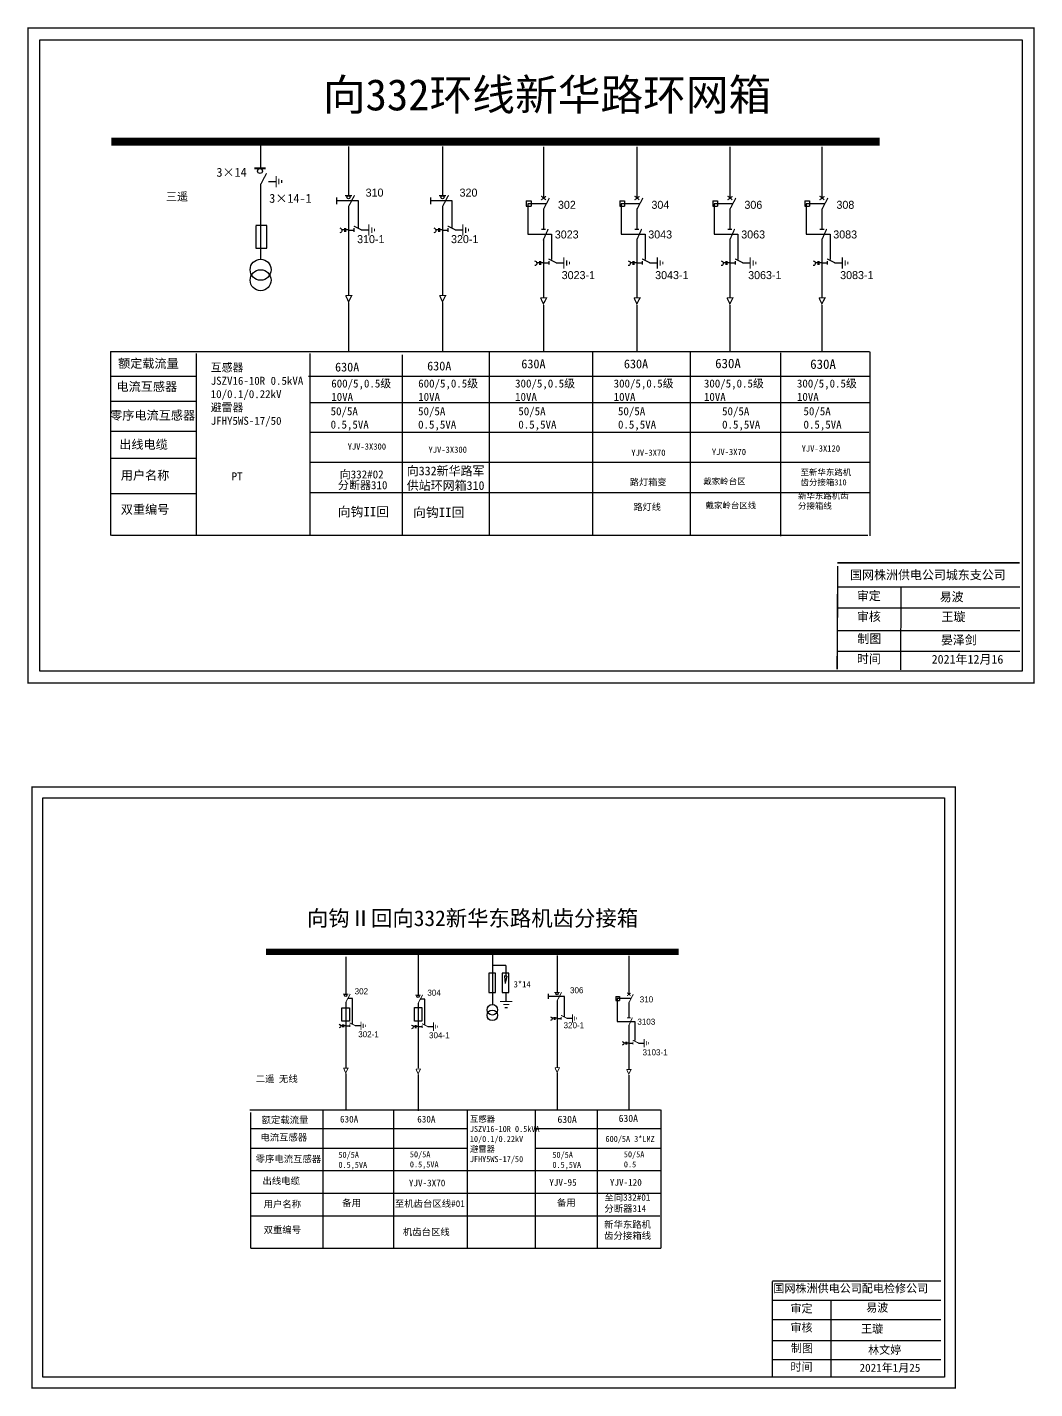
# Model space of a CAD drawing. Extents: x 540.1 to 639.8, y -249.6 to -182.5.
# Drawn here: x 540.1 to 589.1, y -248.8 to -182.5 of the extents above; entities that cross this region are included whole.
import ezdxf

# ---------------------------------------------------------------- set-up
doc = ezdxf.new("R2010")
doc.units = 0
doc.header["$LTSCALE"] = 0.774411
doc.linetypes.add('ACAD_ISO02W100', pattern=[15, 12, -3])
doc.linetypes.add('CENTER', pattern=[50.8, 31.75, -6.35, 6.35, -6.35])
doc.layers.get('0').update_dxf_attribs({"linetype": 'CONTINUOUS'})
doc.layers.get('DEFPOINTS').update_dxf_attribs({"linetype": 'CONTINUOUS'})
doc.layers.add('2', color=7, linetype='CONTINUOUS')
doc.styles.add('HZ', font='')
doc.styles.add('hztxt_txtstyle_0.00_0_0', font='simkai.ttf')
doc.styles.add('hztxt_txtstyle_1.80_0_0', font='', dxfattribs={"height": 1.8, "bigfont": 'hztxt.shx'})
doc.styles.add('hztxt_txtstyle_2.70_0_0', font='simkai.ttf', dxfattribs={"height": 2.7})
doc.styles.add('KaiTi_GB2312_txtstyle_1.09_0_0', font='simkai_0.ttf', dxfattribs={"height": 1.0944})
doc.styles.get("Standard").update_dxf_attribs({"font": '', "height": 2.5})
doc.styles.add('STYLE1', font='txt.shx', dxfattribs={"height": 2.6})
doc.styles.add('字体', font='simkai_0.ttf', dxfattribs={"height": 2.5})
doc.styles.get('HZ').set_extended_font_data('SimSun')
doc.styles.get('hztxt_txtstyle_1.80_0_0').set_extended_font_data('hztxt')
doc.styles.get('Standard').set_extended_font_data('SimSun')

# ---------------------------------------------------------------- blocks, each defined once
blk = doc.blocks.new('JD')
for points in [[(-2, 0.2), (-2, -0.2), (2, 0.2), (2, -0.2)], [(1, -1.2), (1, -0.8), (-1, -1.2), (-1, -0.8)], [(-0.5, -1.8), (-0.5, -2.2), (0.5, -1.8), (0.5, -2.2)]]:
    blk.add_trace(points)

msp = doc.modelspace()

# ---------------------------------------------------------------- linework, layer by layer
at = {"color": 0}
for p, q in [((551.434, -188.072), (551.434, -189.355)), ((555.718, -188.307), (555.718, -190.691)), ((560.289, -188.307), (560.289, -190.691)), ((565.199, -188.321), (565.199, -190.823)), ((569.746, -188.321), (569.746, -190.823)), ((574.269, -188.321), (574.269, -190.823)), ((578.746, -188.321), (578.746, -190.823)), ((551.823, -190.004), (552.19, -190.004)), ((551.44, -190.149), (551.44, -193.786)), ((555.718, -191.222), (555.718, -195.552)), ((560.289, -191.222), (560.289, -195.552)), ((564.368, -190.958), (564.601, -190.958)), ((564.368, -190.958), (564.368, -191.218)), ((564.368, -191.218), (564.601, -191.218)), ((564.601, -190.958), (564.601, -191.218)), ((565.199, -191.354), (565.199, -192.32)), ((568.915, -190.958), (569.149, -190.958)), ((568.915, -190.958), (568.915, -191.218)), ((568.915, -191.218), (569.149, -191.218)), ((569.149, -190.958), (569.149, -191.218)), ((569.746, -191.354), (569.746, -192.32)), ((573.438, -190.958), (573.672, -190.958)), ((573.438, -190.958), (573.438, -191.218)), ((573.438, -191.218), (573.672, -191.218)), ((573.672, -190.958), (573.672, -191.218)), ((574.269, -191.354), (574.269, -192.32)), ((577.915, -190.958), (578.149, -190.958)), ((577.915, -190.958), (577.915, -191.218)), ((577.915, -191.218), (578.149, -191.218)), ((578.149, -190.958), (578.149, -191.218)), ((578.746, -191.354), (578.746, -192.32)), ((555.718, -192.372), (555.988, -192.372)), ((556.34, -192.365), (556.707, -192.365)), ((560.289, -192.372), (560.558, -192.372)), ((560.91, -192.365), (561.277, -192.365)), ((565.199, -192.803), (565.199, -195.653)), ((569.746, -192.803), (569.746, -195.653)), ((574.269, -192.803), (574.269, -195.653)), ((578.746, -192.803), (578.746, -195.653)), ((565.199, -193.973), (565.468, -193.973)), ((565.82, -193.965), (566.187, -193.965)), ((569.746, -193.973), (570.015, -193.973)), ((570.367, -193.965), (570.734, -193.965)), ((574.269, -193.973), (574.539, -193.973)), ((574.891, -193.965), (575.258, -193.965)), ((578.746, -193.973), (579.016, -193.973)), ((579.368, -193.965), (579.734, -193.965)), ((548.337, -199.492), (544.161, -199.492)), ((548.321, -200.72), (544.146, -200.72)), ((548.321, -202.169), (544.146, -202.169)), ((548.305, -203.492), (544.13, -203.492)), ((548.32, -205.211), (544.145, -205.211))]:
    msp.add_line(p, q, dxfattribs=at)
at = {"color": 0, "linetype": 'ACAD_ISO02W100'}
for p, q in [((565.316, -191.094), (564.442, -191.094)), ((564.442, -191.094), (564.442, -192.58)), ((569.863, -191.094), (568.989, -191.094)), ((568.989, -191.094), (568.989, -192.58)), ((574.386, -191.094), (573.513, -191.094)), ((573.513, -191.094), (573.513, -192.58)), ((578.863, -191.094), (577.989, -191.094)), ((577.989, -191.094), (577.989, -192.58)), ((564.442, -192.58), (565.594, -192.58)), ((565.594, -192.58), (565.594, -193.806)), ((568.989, -192.58), (570.142, -192.58)), ((570.142, -192.58), (570.142, -193.806)), ((573.513, -192.58), (574.665, -192.58)), ((574.665, -192.58), (574.665, -193.806)), ((577.989, -192.58), (579.142, -192.58)), ((579.142, -192.58), (579.142, -193.806))]:
    msp.add_line(p, q, dxfattribs=at)
at = {"color": 0, "linetype": 'CENTER'}
for p, q in [((555.72, -195.903), (555.72, -198.296)), ((560.29, -195.903), (560.29, -198.296)), ((565.2, -196.035), (565.2, -198.283)), ((569.747, -196.035), (569.747, -198.283)), ((574.271, -196.035), (574.271, -198.283)), ((578.748, -196.035), (578.748, -198.283))]:
    msp.add_line(p, q, dxfattribs=at)
at = {"color": 0, "linetype": 'Continuous'}
for p, q in [((544.137, -198.29), (581.059, -198.29)), ((544.153, -207.239), (544.153, -198.29)), ((548.299, -198.387), (548.299, -207.238)), ((553.841, -198.387), (553.841, -207.238)), ((558.333, -198.446), (558.333, -207.232)), ((562.556, -198.307), (562.556, -207.237)), ((567.585, -198.307), (567.585, -207.237)), ((572.344, -198.314), (572.344, -207.243)), ((576.738, -198.344), (576.738, -207.273)), ((581.081, -198.296), (581.081, -207.245)), ((553.773, -199.486), (581.072, -199.486)), ((553.841, -200.771), (581.081, -200.771)), ((553.841, -202.207), (581.036, -202.207)), ((553.841, -203.662), (581.11, -203.662)), ((553.841, -205.142), (581.072, -205.142)), ((580.977, -207.239), (544.182, -207.239)), ((579.496, -209.737), (588.369, -209.737)), ((582.583, -209.718), (582.575, -213.769)), ((579.496, -210.747), (588.369, -210.747)), ((579.496, -211.85), (588.369, -211.85)), ((579.496, -212.861), (588.369, -212.861)), ((576.337, -243.507), (584.54, -243.507)), ((576.337, -244.443), (584.54, -244.443)), ((579.184, -244.449), (579.184, -248.171)), ((576.337, -245.378), (584.54, -245.378)), ((576.337, -246.397), (584.54, -246.397)), ((576.337, -247.331), (584.54, -247.331))]:
    msp.add_line(p, q, dxfattribs=at)
for p, q in [((555.581, -227.735), (555.581, -229.547)), ((559.104, -227.588), (559.104, -229.59)), ((565.866, -227.669), (565.866, -229.463)), ((569.353, -227.679), (569.353, -229.563)), ((563.379, -229.501), (563.379, -229.901)), ((565.866, -229.863), (565.866, -233.123)), ((568.727, -229.665), (568.903, -229.665)), ((568.727, -229.665), (568.727, -229.86)), ((568.727, -229.86), (568.903, -229.86)), ((568.903, -229.665), (568.903, -229.86)), ((555.581, -229.947), (555.581, -233.116)), ((559.104, -229.99), (559.104, -233.159)), ((569.353, -229.963), (569.353, -230.689)), ((555.581, -231.089), (555.784, -231.089)), ((556.049, -231.083), (556.325, -231.083)), ((559.104, -231.132), (559.307, -231.132)), ((559.572, -231.126), (559.849, -231.126)), ((565.866, -230.729), (566.069, -230.729)), ((566.334, -230.723), (566.61, -230.723)), ((569.353, -231.053), (569.353, -233.199)), ((569.353, -231.934), (569.556, -231.934)), ((569.821, -231.928), (570.097, -231.928))]:
    msp.add_line(p, q)
at = {"linetype": 'Continuous'}
for p, q in [((562.716, -227.579), (562.716, -230.042)), ((563.366, -228.151), (562.715, -228.151)), ((563.366, -228.151), (563.364, -228.659)), ((563.425, -228.669), (563.284, -228.669)), ((563.304, -228.669), (563.344, -229.03)), ((563.425, -228.679), (563.344, -229.01)), ((550.914, -235.185), (570.889, -235.185)), ((550.943, -235.302), (550.943, -241.917)), ((554.474, -235.197), (554.474, -241.92)), ((557.908, -235.197), (557.908, -241.92)), ((561.491, -235.202), (561.491, -241.925)), ((564.799, -235.225), (564.799, -241.948)), ((567.82, -235.189), (567.82, -241.926)), ((570.916, -235.174), (570.916, -241.911)), ((550.97, -236.084), (561.491, -236.084)), ((564.799, -236.084), (570.916, -236.084)), ((550.998, -237.052), (561.491, -237.052)), ((564.799, -237.052), (570.916, -237.052)), ((550.97, -238.133), (570.916, -238.133)), ((550.942, -239.229), (570.916, -239.229)), ((550.942, -240.343), (570.862, -240.343)), ((570.916, -241.922), (550.97, -241.922))]:
    msp.add_line(p, q, dxfattribs=at)
at = {"linetype": 'ACAD_ISO02W100'}
for p, q in [((569.441, -229.766), (568.783, -229.766)), ((568.783, -229.766), (568.783, -230.885)), ((568.783, -230.885), (569.651, -230.885)), ((569.651, -230.885), (569.651, -231.808))]:
    msp.add_line(p, q, dxfattribs=at)
at = {"linetype": 'CENTER'}
for p, q in [((555.582, -233.416), (555.582, -235.159)), ((559.106, -233.459), (559.106, -235.221)), ((565.867, -233.387), (565.867, -235.189)), ((569.354, -233.487), (569.354, -235.179))]:
    msp.add_line(p, q, dxfattribs=at)
at = {"color": 0, "linetype": 'Continuous'}
for points, const_width in [([(540.124, -182.541), (589.068, -182.541), (589.068, -214.409), (540.124, -214.409)], 0.0711), ([(540.315, -219.472), (585.234, -219.472), (585.234, -248.718), (540.315, -248.718)], 0.0653)]:
    msp.add_lwpolyline(points, close=True, dxfattribs=dict(at, const_width=const_width))
for points in [[(540.7, -183.117), (588.492, -183.117), (588.492, -213.833), (540.7, -213.833)], [(540.844, -220), (584.705, -220), (584.705, -248.19), (540.844, -248.19)], [(555.395, -230.215), (555.765, -230.215), (555.765, -230.873), (555.395, -230.873)], [(558.922, -230.201), (559.293, -230.201), (559.293, -230.86), (558.922, -230.86)]]:
    msp.add_lwpolyline(points, close=True, dxfattribs=at)
at = {"color": 0}
for points, const_width in [([(544.183, -188.072), (581.566, -188.072)], 0.389), ([(551.141, -189.373), (551.687, -189.373)], 0.0927), ([(551.44, -190.164), (551.732, -189.61)], 0.0584), ([(555.546, -190.698), (555.89, -190.698)], 0.0584), ([(555.718, -191.237), (556.01, -190.683)], 0.0584), ([(560.117, -190.698), (560.461, -190.698)], 0.0584), ([(560.289, -191.237), (560.581, -190.683)], 0.0584), ([(565.088, -190.91), (565.325, -190.732)], 0.0584), ([(565.09, -190.715), (565.319, -190.906)], 0.0584), ([(569.635, -190.91), (569.872, -190.732)], 0.0584), ([(569.637, -190.715), (569.866, -190.906)], 0.0584), ([(574.158, -190.91), (574.396, -190.732)], 0.0584), ([(574.16, -190.715), (574.389, -190.906)], 0.0584), ([(578.635, -190.91), (578.872, -190.732)], 0.0584), ([(578.637, -190.715), (578.866, -190.906)], 0.0584), ([(565.199, -191.369), (565.491, -190.815)], 0.0584), ([(569.746, -191.369), (570.038, -190.815)], 0.0584), ([(574.269, -191.369), (574.562, -190.815)], 0.0584), ([(578.746, -191.369), (579.038, -190.815)], 0.0584), ([(555.973, -192.178), (556.362, -192.372)], 0.0584), ([(555.988, -192.282), (555.988, -192.462)], 0.0584), ([(560.544, -192.178), (560.933, -192.372)], 0.0584), ([(560.558, -192.282), (560.558, -192.462)], 0.0584), ([(565.094, -192.335), (565.31, -192.335)], 0.0584), ([(565.187, -192.874), (565.432, -192.323)], 0.0584), ([(569.641, -192.335), (569.858, -192.335)], 0.0584), ([(569.734, -192.874), (569.98, -192.323)], 0.0584), ([(574.165, -192.335), (574.381, -192.335)], 0.0584), ([(574.258, -192.874), (574.503, -192.323)], 0.0584), ([(578.641, -192.335), (578.858, -192.335)], 0.0584), ([(578.734, -192.874), (578.98, -192.323)], 0.0584), ([(565.453, -193.778), (565.843, -193.973)], 0.0584), ([(565.468, -193.883), (565.468, -194.063)], 0.0584), ([(570.001, -193.778), (570.39, -193.973)], 0.0584), ([(570.015, -193.883), (570.015, -194.063)], 0.0584), ([(574.524, -193.778), (574.914, -193.973)], 0.0584), ([(574.539, -193.883), (574.539, -194.063)], 0.0584), ([(579.001, -193.778), (579.39, -193.973)], 0.0584), ([(579.016, -193.883), (579.016, -194.063)], 0.0584), ([(555.575, -195.561), (555.872, -195.561), (555.72, -195.862), (555.578, -195.556)], 0.0584), ([(560.145, -195.561), (560.443, -195.561), (560.29, -195.862), (560.149, -195.556)], 0.0584), ([(565.055, -195.67), (565.352, -195.67), (565.2, -195.971), (565.059, -195.665)], 0.0584), ([(569.602, -195.67), (569.9, -195.67), (569.747, -195.971), (569.606, -195.665)], 0.0584), ([(574.126, -195.67), (574.423, -195.67), (574.271, -195.971), (574.129, -195.665)], 0.0584), ([(578.602, -195.67), (578.9, -195.67), (578.748, -195.971), (578.606, -195.665)], 0.0584)]:
    msp.add_lwpolyline(points, dxfattribs=dict(at, const_width=const_width))
for points in [[(555.129, -190.787), (555.129, -191.112)], [(559.7, -190.787), (559.7, -191.112)], [(551.209, -192.163), (551.209, -193.255), (551.749, -193.255), (551.749, -192.151), (551.209, -192.151)], [(555.522, -192.369), (555.399, -192.369)], [(555.522, -192.287), (555.522, -192.465)], [(555.576, -192.287), (555.576, -192.465)], [(555.718, -192.369), (555.576, -192.369)], [(560.092, -192.369), (559.969, -192.369)], [(560.092, -192.287), (560.092, -192.465)], [(560.147, -192.287), (560.147, -192.465)], [(560.288, -192.369), (560.147, -192.369)], [(565.002, -193.97), (564.879, -193.97)], [(565.002, -193.888), (565.002, -194.065)], [(565.057, -193.888), (565.057, -194.065)], [(565.198, -193.97), (565.057, -193.97)], [(569.549, -193.97), (569.426, -193.97)], [(569.549, -193.888), (569.549, -194.065)], [(569.604, -193.888), (569.604, -194.065)], [(569.745, -193.97), (569.604, -193.97)], [(574.073, -193.97), (573.95, -193.97)], [(574.073, -193.888), (574.073, -194.065)], [(574.128, -193.888), (574.128, -194.065)], [(574.269, -193.97), (574.128, -193.97)], [(578.549, -193.97), (578.426, -193.97)], [(578.549, -193.888), (578.549, -194.065)], [(578.604, -193.888), (578.604, -194.065)], [(578.745, -193.97), (578.604, -193.97)]]:
    msp.add_lwpolyline(points, dxfattribs=at)
at = {"color": 0, "linetype": 'ACAD_ISO02W100'}
for points in [[(556.197, -192.28), (556.197, -190.949), (555.129, -190.949)], [(560.768, -192.28), (560.768, -190.949), (559.7, -190.949)]]:
    msp.add_lwpolyline(points, dxfattribs=at)
at = {"color": 0}
for points in [[(555.294, -192.269, -0.877934), (555.298, -192.506)], [(559.865, -192.269, -0.877934), (559.869, -192.506)], [(564.774, -193.87, -0.877934), (564.779, -194.106)], [(569.322, -193.87, -0.877934), (569.326, -194.106)], [(573.845, -193.87, -0.877934), (573.85, -194.106)], [(578.322, -193.87, -0.877934), (578.326, -194.106)]]:
    msp.add_lwpolyline(points, format="xyb", dxfattribs=at)
at = {"color": 0, "linetype": 'Continuous'}
for points, const_width in [([(579.496, -208.566), (588.369, -208.566)], 0.0711), ([(579.517, -208.722), (579.49, -213.752)], 0.0711), ([(576.337, -243.521), (576.332, -248.156)], 0.0658)]:
    msp.add_lwpolyline(points, dxfattribs=dict(at, const_width=const_width))
for points, const_width in [([(551.697, -227.492), (571.787, -227.492)], 0.293), ([(555.451, -229.553), (555.711, -229.553)], 0.044), ([(555.581, -229.959), (555.801, -229.542)], 0.044), ([(558.975, -229.596), (559.234, -229.596)], 0.044), ([(559.104, -230.001), (559.324, -229.584)], 0.044), ([(565.736, -229.469), (565.996, -229.469)], 0.044), ([(565.866, -229.875), (566.086, -229.458)], 0.044), ([(569.269, -229.628), (569.448, -229.494)], 0.044), ([(569.271, -229.482), (569.443, -229.625)], 0.044), ([(569.353, -229.974), (569.573, -229.557)], 0.044), ([(555.773, -230.943), (556.066, -231.089)], 0.044), ([(555.784, -231.021), (555.784, -231.157)], 0.044), ([(559.296, -230.985), (559.589, -231.132)], 0.044), ([(559.307, -231.064), (559.307, -231.199)], 0.044), ([(566.058, -230.583), (566.351, -230.729)], 0.044), ([(566.069, -230.661), (566.069, -230.797)], 0.044), ([(569.274, -230.701), (569.437, -230.701)], 0.044), ([(569.344, -231.107), (569.529, -230.692)], 0.044), ([(569.544, -231.788), (569.838, -231.934)], 0.044), ([(569.556, -231.866), (569.556, -232.002)], 0.044), ([(555.473, -233.152), (555.697, -233.152), (555.582, -233.379), (555.476, -233.148)], 0.044), ([(558.996, -233.195), (559.22, -233.195), (559.106, -233.422), (558.999, -233.191)], 0.044), ([(565.758, -233.13), (565.982, -233.13), (565.867, -233.356), (565.761, -233.126)], 0.044), ([(569.245, -233.212), (569.468, -233.212), (569.354, -233.439), (569.247, -233.208)], 0.044)]:
    msp.add_lwpolyline(points, dxfattribs=dict(const_width=const_width))
at = {"linetype": 'Continuous'}
for points in [[(562.872, -228.53), (562.543, -228.53), (562.543, -229.47), (562.872, -229.47)], [(563.525, -228.531), (563.196, -228.531), (563.196, -229.47), (563.525, -229.47)]]:
    msp.add_lwpolyline(points, close=True, dxfattribs=at)
at = {"linetype": 'ACAD_ISO02W100'}
for points in [[(555.908, -231.024), (555.908, -229.755), (555.688, -229.755)], [(559.431, -231.066), (559.431, -229.798), (559.212, -229.798)], [(566.226, -230.66), (566.226, -229.658), (565.423, -229.658)]]:
    msp.add_lwpolyline(points, dxfattribs=at)
for points in [[(565.423, -229.535), (565.423, -229.78)], [(555.433, -231.087), (555.34, -231.087)], [(555.433, -231.025), (555.433, -231.159)], [(555.474, -231.025), (555.474, -231.159)], [(555.58, -231.087), (555.474, -231.087)], [(558.956, -231.13), (558.864, -231.13)], [(558.956, -231.068), (558.956, -231.202)], [(558.998, -231.068), (558.998, -231.202)], [(559.104, -231.13), (558.998, -231.13)], [(565.718, -230.727), (565.625, -230.727)], [(565.718, -230.665), (565.718, -230.799)], [(565.759, -230.665), (565.759, -230.799)], [(565.866, -230.727), (565.759, -230.727)], [(569.205, -231.932), (569.112, -231.932)], [(569.205, -231.87), (569.205, -232.004)], [(569.246, -231.87), (569.246, -232.004)], [(569.352, -231.932), (569.246, -231.932)]]:
    msp.add_lwpolyline(points)
for points in [[(555.262, -231.011, -0.877934), (555.265, -231.19)], [(558.785, -231.054, -0.877934), (558.788, -231.232)], [(565.547, -230.651, -0.877934), (565.55, -230.83)], [(569.033, -231.856, -0.877934), (569.037, -232.035)]]:
    msp.add_lwpolyline(points, format="xyb")
at = {"color": 0}
for centre, radius in [((551.414, -189.504), 0.119), ((555.718, -190.781), 0.0748), ((560.289, -190.781), 0.0748)]:
    msp.add_circle(centre, radius, dxfattribs=at)
for centre in [(555.581, -229.615), (559.104, -229.658), (565.866, -229.531)]:
    msp.add_circle(centre, 0.0563)
at = {"linetype": 'Continuous'}
for centre in [(562.716, -230.311), (562.716, -230.58)]:
    msp.add_circle(centre, 0.255, dxfattribs=at)
for points in [[(563.688, -229.877), (563.688, -229.936), (563.093, -229.877), (563.093, -229.936)], [(563.242, -230.085), (563.242, -230.025), (563.539, -230.085), (563.539, -230.025)], [(563.465, -230.174), (563.465, -230.233), (563.316, -230.174), (563.316, -230.233)]]:
    msp.add_trace(points)
at = {"layer": '2', "color": 0}
for centre in [(551.443, -194.305), (551.443, -194.814)]:
    msp.add_circle(centre, 0.51, dxfattribs=at)

# ---------------------------------------------------------------- block references
at = {"color": 0, "xscale": 0.136306206147858, "yscale": 0.136306206147858, "zscale": 0.1363062061478659, "rotation": 90}
for p in [(552.196, -190.015), (556.712, -192.375), (561.283, -192.375), (566.193, -193.976), (570.74, -193.976), (575.263, -193.976), (579.74, -193.976)]:
    msp.add_blockref('JD', p, dxfattribs=at)
at = {"xscale": 0.1026183287064305, "yscale": 0.1026183287064305, "zscale": 0.1026183287064313, "rotation": 90}
for p in [(566.614, -230.731), (556.329, -231.091), (559.853, -231.134), (570.101, -231.936)]:
    msp.add_blockref('JD', p, dxfattribs=at)

# ---------------------------------------------------------------- texts
at = {"color": 0, "linetype": 'Continuous', "style": 'hztxt_txtstyle_2.70_0_0'}
for s, p in [('3×14', (549.293, -189.781)), ('3×14-1', (551.862, -191.048))]:
    msp.add_text(s, height=0.4327, dxfattribs=at).set_placement(p)
at = {"color": 0, "style": 'hztxt_txtstyle_1.80_0_0'}
for s, p in [('310', (556.55, -190.747)), ('320', (561.121, -190.747)), ('302', (565.907, -191.341)), ('304', (570.455, -191.341)), ('306', (574.978, -191.341)), ('308', (579.455, -191.341)), ('310-1', (556.135, -193.011)), ('320-1', (560.705, -193.011)), ('3023', (565.754, -192.783)), ('3043', (570.301, -192.783)), ('3063', (574.824, -192.783)), ('3083', (579.301, -192.783)), ('3023-1', (566.089, -194.761)), ('3043-1', (570.636, -194.761)), ('3063-1', (575.16, -194.761)), ('3083-1', (579.636, -194.761))]:
    msp.add_text(s, height=0.3894, dxfattribs=at).set_placement(p)
for s, height, p in [('YJV-3X300', 0.3054, (555.676, -203.058)), ('YJV-3X300', 0.3054, (559.61, -203.213)), ('YJV-3X70', 0.3054, (569.477, -203.357)), ('YJV-3X70', 0.3054, (573.395, -203.323)), ('YJV-3X120', 0.3054, (577.762, -203.152)), ('向332#02', 0.3927, (555.289, -204.46)), ('分断器310', 0.3927, (555.203, -204.983)), ('3*14', 0.3054, (563.752, -229.225)), ('YJV-3X70', 0.3258, (558.656, -238.9))]:
    msp.add_text(s, height=height).set_placement(p)
for s, height, style, p in [('路灯箱变', 0.3181, 'HZ', (569.407, -204.8)), ('向钩II回', 0.4581, 'HZ', (555.195, -206.309)), ('向钩II回', 0.4581, 'HZ', (558.861, -206.34)), ('路灯线', 0.3181, 'HZ', (569.579, -206.005)), ('306', 0.2932, 'hztxt_txtstyle_1.80_0_0', (566.492, -229.505)), ('302', 0.2932, 'hztxt_txtstyle_1.80_0_0', (556.016, -229.559)), ('304', 0.2932, 'hztxt_txtstyle_1.80_0_0', (559.554, -229.627)), ('310', 0.2932, 'hztxt_txtstyle_1.80_0_0', (569.886, -229.953)), ('320-1', 0.2932, 'hztxt_txtstyle_1.80_0_0', (566.18, -231.21)), ('3103', 0.2932, 'hztxt_txtstyle_1.80_0_0', (569.77, -231.038)), ('302-1', 0.2932, 'hztxt_txtstyle_1.80_0_0', (556.19, -231.646)), ('304-1', 0.2932, 'hztxt_txtstyle_1.80_0_0', (559.635, -231.696)), ('3103-1', 0.2932, 'hztxt_txtstyle_1.80_0_0', (570.023, -232.528))]:
    msp.add_text(s, height=height, dxfattribs=dict(style=style)).set_placement(p)
at = {"color": 0, "linetype": 'Continuous', "attachment_point": 1}
for s, insert, char_height, width, style in [('{\\fSimSun|b0|i0|c134|p2;三遥}', (546.842, -190.551), 0.39098, 3.04179, 'hztxt_txtstyle_0.00_0_0'), ('{\\fSimSun|b0|i0|c134|p2;额定载流量}', (544.507, -198.646), 0.43272, 6.97599, 'hztxt_txtstyle_2.70_0_0'), ('{\\fSimSun|b0|i0|c134|p2;630A}', (564.126, -198.67), 0.43272, 6.97599, 'hztxt_txtstyle_2.70_0_0'), ('{\\fSimSun|b0|i0|c134|p2;630A}', (569.116, -198.67), 0.43272, 6.97599, 'hztxt_txtstyle_2.70_0_0'), ('{\\fSimSun|b0|i0|c134|p2;630A}', (573.555, -198.634), 0.45858, 3.68744, 'hztxt_txtstyle_0.00_0_0'), ('{\\fSimSun|b0|i0|c134|p2;630A}', (578.179, -198.67), 0.45858, 3.68744, 'hztxt_txtstyle_0.00_0_0'), ('\\A1;{\\fSimSun|b0|i0|c134|p2;互感器\\PJSZV16-10R 0.5kVA\\P10/0.1/0.22kV\\P避雷器\\PJFHY5WS-17/50}', (549.014, -198.863), 0.38945, 7.18117, 'hztxt_txtstyle_2.70_0_0'), ('{\\fSimSun|b0|i0|c134|p2;630A}', (555.064, -198.823), 0.43272, 6.97599, 'hztxt_txtstyle_2.70_0_0'), ('{\\fSimSun|b0|i0|c134|p2;630A}', (559.544, -198.772), 0.43272, 6.97599, 'hztxt_txtstyle_2.70_0_0'), ('{\\fSimSun|b0|i0|c134|p2;电流互感器}', (544.431, -199.771), 0.43272, 6.97599, 'hztxt_txtstyle_2.70_0_0'), ('\\A1;{\\fSimSun|b0|i0|c134|p2;600/5,0.5级\\P10VA}', (554.88, -199.646), 0.38945, 7.18117, 'hztxt_txtstyle_2.70_0_0'), ('\\A1;{\\fSimSun|b0|i0|c134|p2;600/5,0.5级\\P10VA}', (559.109, -199.646), 0.38945, 7.18117, 'hztxt_txtstyle_2.70_0_0'), ('\\A1;{\\fSimSun|b0|i0|c134|p2;300/5,0.5级\\P10VA}', (563.823, -199.646), 0.38945, 7.18117, 'hztxt_txtstyle_2.70_0_0'), ('\\A1;{\\fSimSun|b0|i0|c134|p2;300/5,0.5级\\P10VA}', (568.617, -199.646), 0.38945, 7.18117, 'hztxt_txtstyle_2.70_0_0'), ('\\A1;{\\fSimSun|b0|i0|c134|p2;300/5,0.5级\\P10VA}', (573.008, -199.646), 0.38945, 7.18117, 'hztxt_txtstyle_2.70_0_0'), ('\\A1;{\\fSimSun|b0|i0|c134|p2;300/5,0.5级\\P10VA}', (577.533, -199.646), 0.38945, 7.18117, 'hztxt_txtstyle_2.70_0_0'), ('{\\fSimSun|b0|i0|c134|p2;零序电流互感器}', (544.124, -201.167), 0.43272, 6.97599, 'hztxt_txtstyle_2.70_0_0'), ('{\\fSimSun|b0|i0|c134|p2;50/5A\\P0.5,5VA}', (554.848, -200.995), 0.38945, 6.97599, 'hztxt_txtstyle_2.70_0_0'), ('{\\fSimSun|b0|i0|c134|p2;50/5A\\P0.5,5VA}', (559.104, -200.995), 0.38945, 6.97599, 'hztxt_txtstyle_2.70_0_0'), ('{\\fSimSun|b0|i0|c134|p2;50/5A\\P0.5,5VA}', (563.98, -200.995), 0.38945, 6.97599, 'hztxt_txtstyle_2.70_0_0'), ('{\\fSimSun|b0|i0|c134|p2;50/5A\\P0.5,5VA}', (568.828, -200.995), 0.38945, 6.97599, 'hztxt_txtstyle_2.70_0_0'), ('{\\fSimSun|b0|i0|c134|p2;50/5A\\P0.5,5VA}', (573.892, -200.995), 0.38945, 6.97599, 'hztxt_txtstyle_2.70_0_0'), ('{\\fSimSun|b0|i0|c134|p2;50/5A\\P0.5,5VA}', (577.852, -200.995), 0.38945, 6.97599, 'hztxt_txtstyle_2.70_0_0'), ('{\\fSimSun|b0|i0|c134|p2;出线电缆}', (544.566, -202.586), 0.43272, 6.97599, 'hztxt_txtstyle_2.70_0_0'), ('{\\fSimSun|b0|i0|c134|p2;用户名称}', (544.64, -204.087), 0.43272, 6.97599, 'hztxt_txtstyle_2.70_0_0'), ('{\\fSimSun|b0|i0|c134|p2;PT}', (550.033, -204.165), 0.39098, 3.04179, 'hztxt_txtstyle_0.00_0_0'), ('{\\fSimSun|b0|i0|c134|p2;双重编号}', (544.64, -205.748), 0.43272, 6.97599, 'hztxt_txtstyle_2.70_0_0'), ('国网株洲供电公司城东支公司', (580.121, -208.942), 0.42686, 11.67011, '字体'), ('\\f\uffbfﾬￌﾣﾤ_GB2312|b0|i0|c134|p49;审定', (580.449, -209.958), 0.42686, 3.33827, '字体'), ('易波', (584.476, -210.008), 0.4269, 3.33827, '字体'), ('\\f\uffbfﾬￌﾣﾤ_GB2312|b0|i0|c134|p49;审核', (580.449, -210.964), 0.42686, 3.33827, '字体'), ('\\f\uffbfﾬￌﾣﾤ_GB2312|b0|i0|c134|p49;制图', (580.472, -212.048), 0.42686, 3.33827, '字体'), ('\\f\uffbfﾬￌﾣﾤ_GB2312|b0|i0|c134|p49;时间', (580.449, -213.027), 0.42686, 3.33827, '字体'), ('{\\fSimSun|b0|i0|c134|p2;向钩Ⅱ回向332新华东路机齿分接箱}', (553.695, -225.475), 0.76231, 18.3769, 'STYLE1'), ('国网株洲供电公司配电检修公司', (576.385, -243.668), 0.39464, 10.78918, '字体'), ('\\f\uffbfﾬￌﾣﾤ_GB2312|b0|i0|c134|p49;审定', (577.218, -244.648), 0.39464, 3.08628, '字体'), ('易波', (580.9, -244.607), 0.3946, 3.08628, '字体'), ('\\f\uffbfﾬￌﾣﾤ_GB2312|b0|i0|c134|p49;审核', (577.218, -245.578), 0.39464, 3.08628, '字体'), ('王璇', (580.65, -245.632), 0.3946, 3.08628, '字体'), ('\\f\uffbfﾬￌﾣﾤ_GB2312|b0|i0|c134|p49;制图', (577.239, -246.58), 0.39464, 3.08628, '字体'), ('林文婷', (580.994, -246.663), 0.3946, 3.08628, '字体'), ('\\f\uffbfﾬￌﾣﾤ_GB2312|b0|i0|c134|p49;时间', (577.218, -247.485), 0.39464, 3.08628, '字体'), ('2021年1月25', (580.581, -247.532), 0.3946, 5.77252, '字体')]:
    msp.add_mtext(s, dxfattribs=dict(at, insert=insert, char_height=char_height, width=width, style=style))
at = {"color": 7, "linetype": 'Continuous', "attachment_point": 1, "style": 'KaiTi_GB2312_txtstyle_1.09_0_0'}
for s, insert, char_height, width in [('{\\C256;向332新华路军供站环网箱}310', (558.551, -203.88), 0.42686, 3.98657), ('王璇', (584.563, -210.973), 0.4269, 3.33827), ('晏泽剑', (584.534, -212.105), 0.4269, 3.33827), ('2021年12月16', (584.087, -213.045), 0.4269, 6.24384)]:
    msp.add_mtext(s, dxfattribs=dict(at, insert=insert, char_height=char_height, width=width))
at = {"color": 1, "linetype": 'Continuous', "char_height": 0.2932, "width": 2.71422, "attachment_point": 1, "style": '字体'}
for s, insert in [('{\\fSimSun|b0|i0|c134|p2;\\C256;至新华东路机齿分接箱310}', (577.71, -204.013)), ('{\\fSimSun|b0|i0|c134|p2;\\C256;新华东路机齿分接箱线}', (577.587, -205.16))]:
    msp.add_mtext(s, dxfattribs=dict(at, insert=insert))
at = {"color": 1, "linetype": 'Continuous', "char_height": 0.2932, "attachment_point": 1, "style": '字体'}
for s, insert in [('{\\C256;戴家岭台区}', (572.98, -204.451)), ('{\\C256;戴家岭台区线}', (573.089, -205.628))]:
    msp.add_mtext(s, dxfattribs=dict(at, insert=insert))
at = {"linetype": 'Continuous', "attachment_point": 1}
for s, insert, char_height, width, style in [('{\\fSimSun|b0|i0|c134|p2;二遥 无线}', (551.202, -233.509), 0.32577, 5.25189, 'hztxt_txtstyle_2.70_0_0'), ('{\\fSimSun|b0|i0|c134|p2;额定载流量}', (551.488, -235.508), 0.32577, 5.25189, 'hztxt_txtstyle_2.70_0_0'), ('{\\fSimSun|b0|i0|c134|p2;630A}', (555.305, -235.471), 0.32577, 5.25189, 'hztxt_txtstyle_2.70_0_0'), ('{\\fSimSun|b0|i0|c134|p2;630A}', (559.061, -235.471), 0.32577, 5.25189, 'hztxt_txtstyle_2.70_0_0'), ('\\A1;{\\fSimSun|b0|i0|c134|p2;互感器\\PJSZV16-10R 0.5kVA\\P10/0.1/0.22kV\\P避雷器\\PJFHY5WS-17/50}', (561.622, -235.475), 0.2932, 5.40635, 'hztxt_txtstyle_2.70_0_0'), ('{\\fSimSun|b0|i0|c134|p2;630A}', (565.884, -235.471), 0.34524, 2.7761, 'hztxt_txtstyle_0.00_0_0'), ('{\\fSimSun|b0|i0|c134|p2;630A}', (568.86, -235.421), 0.34524, 2.7761, 'hztxt_txtstyle_0.00_0_0'), ('{\\fSimSun|b0|i0|c134|p2;电流互感器}', (551.432, -236.355), 0.32577, 5.25189, 'hztxt_txtstyle_2.70_0_0'), ('\\A1;{\\fSimSun|b0|i0|c134|p2;600/5A 3*LMZ}', (568.22, -236.449), 0.2932, 5.40635, 'hztxt_txtstyle_2.70_0_0'), ('{\\fSimSun|b0|i0|c134|p2;零序电流互感器}', (551.2, -237.406), 0.32577, 5.25189, 'hztxt_txtstyle_2.70_0_0'), ('{\\fSimSun|b0|i0|c134|p2;50/5A\\P0.5,5VA}', (555.228, -237.221), 0.2932, 5.25189, 'hztxt_txtstyle_2.70_0_0'), ('{\\fSimSun|b0|i0|c134|p2;50/5A\\P0.5,5VA}', (558.704, -237.199), 0.2932, 5.25189, 'hztxt_txtstyle_2.70_0_0'), ('{\\fSimSun|b0|i0|c134|p2;50/5A\\P0.5,5VA}', (565.638, -237.221), 0.2932, 5.25189, 'hztxt_txtstyle_2.70_0_0'), ('{\\fSimSun|b0|i0|c134|p2;50/5A\\P0.5}', (569.114, -237.199), 0.2932, 5.25189, 'hztxt_txtstyle_2.70_0_0'), ('{\\fSimSun|b0|i0|c134|p2;出线电缆}', (551.533, -238.475), 0.32577, 5.25189, 'hztxt_txtstyle_2.70_0_0'), ('{\\fSimSun|b0|i0|c134|p2;YJV-95}', (565.486, -238.549), 0.32577, 5.25189, 'hztxt_txtstyle_2.70_0_0'), ('{\\fSimSun|b0|i0|c134|p2;YJV-120}', (568.435, -238.543), 0.32577, 5.25189, 'hztxt_txtstyle_2.70_0_0'), ('{\\fSimSun|b0|i0|c134|p2;用户名称}', (551.589, -239.604), 0.32577, 5.25189, 'hztxt_txtstyle_2.70_0_0'), ('{\\fSimSun|b0|i0|c134|p2;备用}', (555.41, -239.55), 0.32577, 3.13341, 'hztxt_txtstyle_2.70_0_0'), ('{\\fSimSun|b0|i0|c134|p2;至机齿台区线#01}', (557.975, -239.581), 0.32577, 3.55387, 'hztxt_txtstyle_2.70_0_0'), ('{\\fSimSun|b0|i0|c134|p2;备用}', (565.859, -239.529), 0.32577, 3.13341, 'hztxt_txtstyle_2.70_0_0'), ('{\\fSimSun|b0|i0|c134|p2;至向332#01分断器314}', (568.164, -239.276), 0.32577, 2.41628, 'hztxt_txtstyle_2.70_0_0'), ('{\\fSimSun|b0|i0|c134|p2;双重编号}', (551.589, -240.855), 0.32577, 5.25189, 'hztxt_txtstyle_2.70_0_0'), ('{\\fSimSun|b0|i0|c134|p2;机齿台区线}', (558.36, -240.959), 0.32577, 5.25189, 'hztxt_txtstyle_2.70_0_0'), ('{\\fSimSun|b0|i0|c134|p2;新华东路机齿分接箱线}', (568.155, -240.595), 0.32577, 2.50672, 'hztxt_txtstyle_2.70_0_0')]:
    msp.add_mtext(s, dxfattribs=dict(at, insert=insert, char_height=char_height, width=width, style=style))
at = {"layer": 'DEFPOINTS', "color": 0, "insert": (554.471, -185.029), "char_height": 1.5236, "width": 33.45617, "attachment_point": 1, "style": 'hztxt_txtstyle_0.00_0_0'}
msp.add_mtext('{\\fKaiTi_GB2312|b0|i0|c134|p49;\\C256;向332环线新华路环网箱}', dxfattribs=at)

doc.saveas('drawing.dxf')
